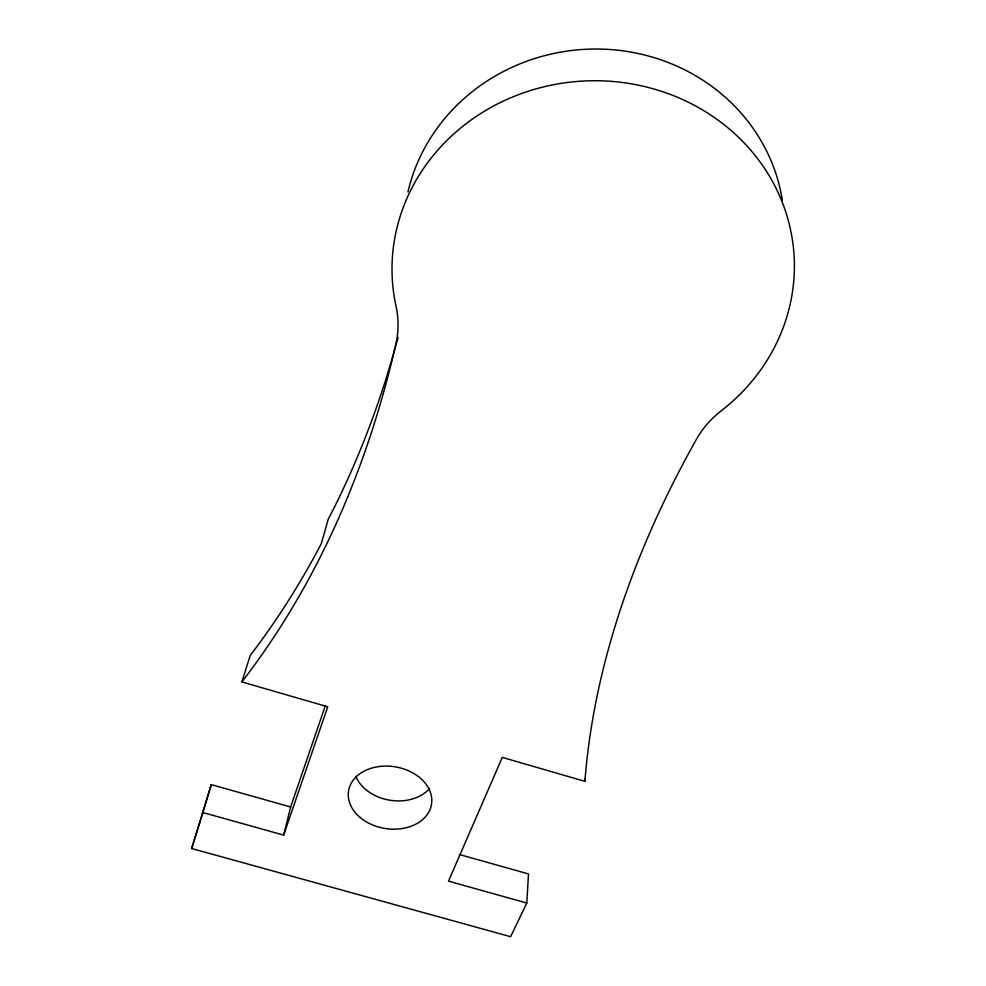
<?xml version="1.0" encoding="UTF-8"?>
<svg xmlns="http://www.w3.org/2000/svg" width="986" height="986" viewBox="0 0 986 986"><rect width="100%" height="100%" fill="white"/><g stroke="black" fill="none" stroke-linecap="round" stroke-linejoin="round"><path stroke-width="1.48" d="M325.257 705.853L290.648 806.979L211.25 784.622L191.641 848.515L510.625 936.7L526.77 903.028L448.494 881.151L502.293 757.384L584.908 781.331L584.969 778.373M526.77 903.028L528.521 873.966L459.266 854.468M202.463 812.427L283.66 835.105L290.648 806.979M200.934 818.984L211.25 784.622M191.641 848.515L200.503 820.414M283.66 835.105L327.734 706.802L241.853 681.905L250.284 655.357A2151.181 1234.534 49 0 0 321.374 543.471L328.165 519.437L334.316 507.359A2055.909 1201.601 49.3 0 0 398.073 337.261M429.625 788.418A41.104 30.96 9.1 0 1 389.716 800.201A41.104 30.96 9.1 0 1 355.823 776.241M241.853 681.905A2256.547 1269.771 48.6 0 0 395.99 343.51A103.604 91.341 25 0 0 396.002 306.141A201.23 186.847 -3.1 0 1 521.705 93.473A201.23 186.847 -3.1 0 1 767.083 172.291A201.23 186.847 -3.1 0 1 721.407 410.669A100.362 84.377 -10.6 0 0 696.473 439.201A1517.627 883.407 -22.2 0 0 584.908 781.331M407.933 191.999A190.532 179.427 -4.9 0 1 600.388 49.078A190.532 179.427 -4.9 0 1 782.354 200.22M359.619 817.037A42.028 31.244 9.1 0 0 430.056 809.469A42.028 31.244 9.1 0 0 380.411 766.381A42.028 31.244 9.1 0 0 359.619 817.037"/></g></svg>
